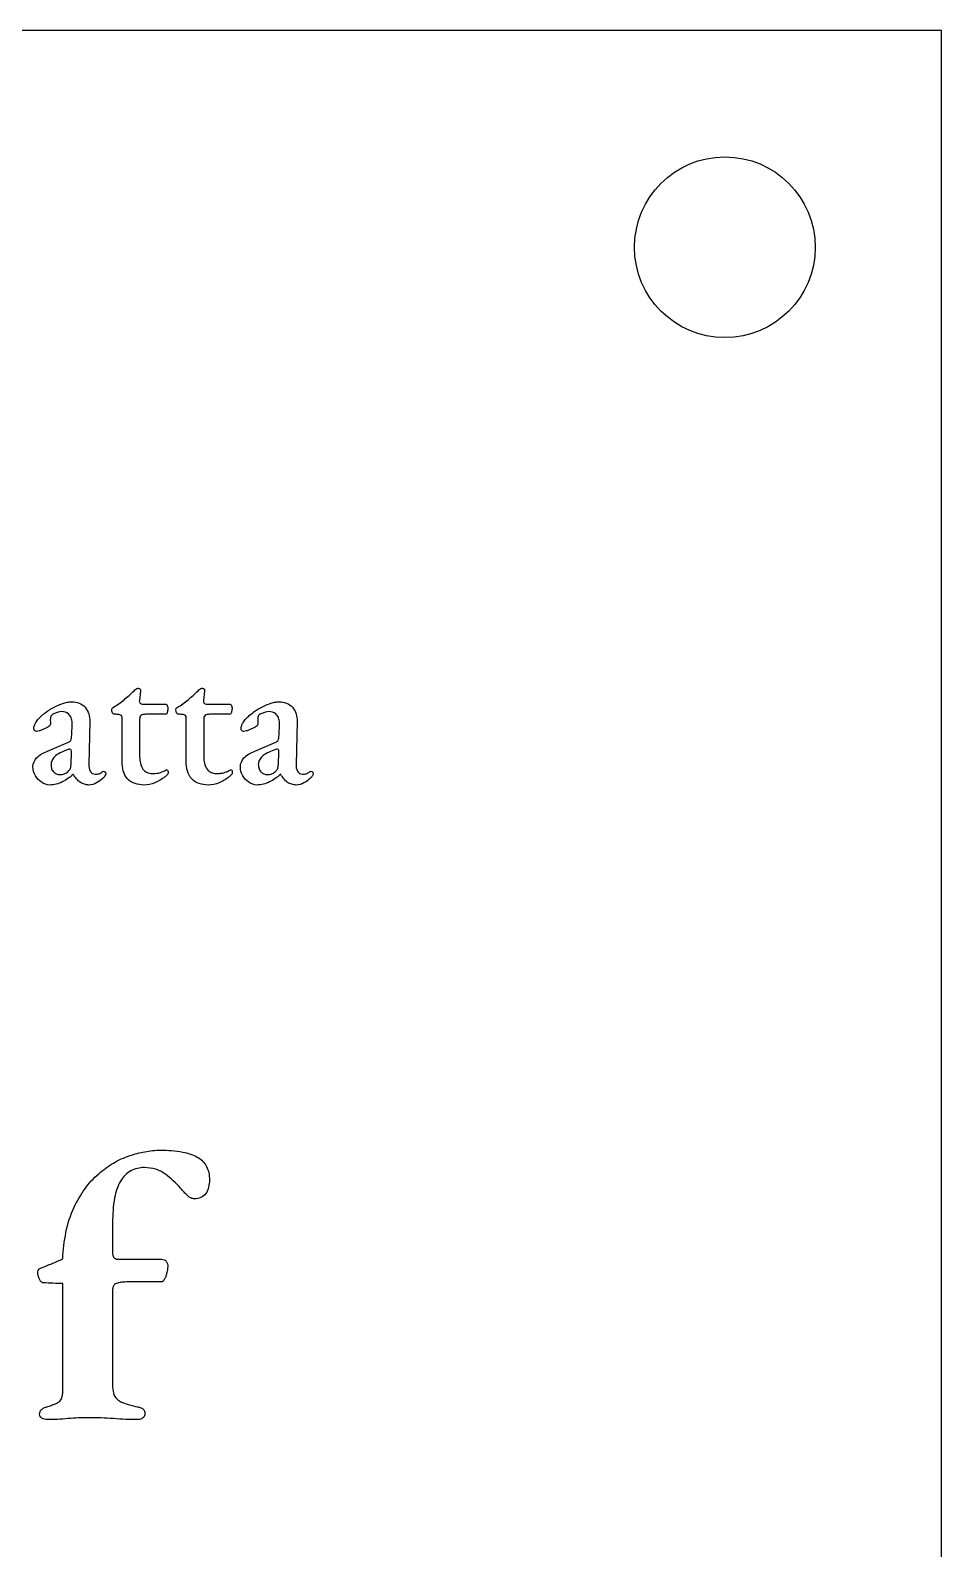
# Model space of a CAD drawing. Header units: millimetres. Extents: x 0 to 297, y 0 to 210.
# Drawn here: x 233.9 to 297, y 105 to 210 of the extents above; entities that cross this region are included whole.
import ezdxf

# ---------------------------------------------------------------- set-up
doc = ezdxf.new("R2010")
doc.units = ezdxf.units.MM
for name, color, linetype in [('FURAT', 1, 'Continuous'), ('KONTUR', 8, 'Continuous'), ('SZOVEG_0.3mm', 5, 'Continuous'), ('SZOVEG_0.5mm', 7, 'Continuous')]:
    doc.layers.add(name, color=color, linetype=linetype)

msp = doc.modelspace()

# ---------------------------------------------------------------- linework, layer by layer
at = {"layer": 'FURAT'}
msp.add_circle((282, 195), 6.25, dxfattribs=at)
at = {"layer": 'KONTUR'}
msp.add_lwpolyline([(0, 0), (297, 0), (297, 210), (0, 210)], close=True, dxfattribs=at)
at = {"layer": 'SZOVEG_0.3mm'}
for points in [[(241.8, 157.81, -0.075763), (241.2, 157.91, -0.127614), (240.68, 158.23, -0.127982), (240.38, 158.78, -0.062945), (240.29, 159.43), (240.29, 162.5, 0.358062), (240.15, 162.67, 0.048899), (239.87, 162.7), (239.76, 162.7, -0.208381), (239.68, 162.74, -0.077452), (239.63, 162.81, -0.099107), (239.58, 163.01, -0.296197), (239.67, 163.17, 0.033557), (240.43, 163.71, 0.024232), (241.12, 164.33, 0.024188), (241.24, 164.44, -0.200493), (241.38, 164.5, -0.065912), (241.45, 164.49, -0.08136), (241.52, 164.46, -0.210253), (241.56, 164.39, -0.066223), (241.57, 164.31), (241.49, 163.66, 0.074565), (241.49, 163.54, 0.203903), (241.56, 163.44, 0.100139), (241.68, 163.4, 0.038126), (241.8, 163.39), (243.34, 163.39, -0.280623), (243.39, 163.36, -0.017891), (243.42, 163.3, -0.115056), (243.46, 163.07, -0.059607), (243.42, 162.83, -0.015955), (243.39, 162.75, -0.313593), (243.33, 162.7), (242.04, 162.7, 0.011197), (241.91, 162.7, 0.026972), (241.77, 162.69, 0.02258), (241.69, 162.67, 0.086476), (241.61, 162.64, 0.208635), (241.53, 162.5, 0.040036), (241.51, 162.33), (241.51, 159.76, 0.048865), (241.56, 159.31, 0.113418), (241.74, 158.91, 0.127302), (242.02, 158.68, 0.104696), (242.37, 158.61, 0.016512), (242.67, 158.62, 0.064014), (242.96, 158.68, 0.022459), (243.14, 158.75, 0.029134), (243.31, 158.83, -0.199948), (243.4, 158.85, -0.276203), (243.47, 158.79, -0.041528), (243.48, 158.72, -0.031368), (243.49, 158.65, -0.160176), (243.47, 158.59, -0.018331), (243.43, 158.54, -0.031731), (243.34, 158.45, -0.010139), (243.25, 158.37, -0.07709), (242.57, 157.97, -0.09705)], [(246.24, 157.81, -0.075763), (245.63, 157.91, -0.127614), (245.12, 158.23, -0.127982), (244.81, 158.78, -0.062945), (244.73, 159.43), (244.73, 162.5, 0.358062), (244.59, 162.67, 0.048899), (244.31, 162.7), (244.2, 162.7, -0.208381), (244.12, 162.74, -0.077452), (244.07, 162.81, -0.099107), (244.02, 163.01, -0.296197), (244.11, 163.17, 0.033557), (244.86, 163.71, 0.024232), (245.55, 164.33, 0.024188), (245.68, 164.44, -0.200493), (245.82, 164.5, -0.065912), (245.89, 164.49, -0.08136), (245.96, 164.46, -0.210253), (246, 164.39, -0.066223), (246, 164.31), (245.92, 163.66, 0.074563), (245.93, 163.54, 0.203903), (246, 163.44, 0.100137), (246.11, 163.4, 0.038126), (246.24, 163.39), (247.78, 163.39, -0.280623), (247.83, 163.36, -0.017891), (247.86, 163.3, -0.115056), (247.9, 163.07, -0.059607), (247.86, 162.83, -0.015955), (247.83, 162.75, -0.313593), (247.76, 162.7), (246.48, 162.7, 0.011197), (246.34, 162.7, 0.026972), (246.21, 162.69, 0.02258), (246.12, 162.67, 0.086476), (246.05, 162.64, 0.208635), (245.96, 162.5, 0.040036), (245.95, 162.33), (245.95, 159.76, 0.048865), (245.99, 159.31, 0.113418), (246.18, 158.91, 0.127302), (246.46, 158.68, 0.104696), (246.81, 158.61, 0.016512), (247.11, 158.62, 0.064014), (247.39, 158.68, 0.022459), (247.58, 158.75, 0.029134), (247.75, 158.83, -0.199948), (247.84, 158.85, -0.276203), (247.9, 158.79, -0.041528), (247.92, 158.72, -0.031368), (247.92, 158.65, -0.160176), (247.9, 158.59, -0.018331), (247.86, 158.54, -0.031731), (247.78, 158.45, -0.010139), (247.69, 158.37, -0.07709), (247.01, 157.97, -0.09705)], [(235.29, 157.81, -0.158836), (234.72, 158, -0.094169), (234.31, 158.44, -0.150784), (234.13, 159.08, -0.180157), (234.38, 159.68, -0.07798), (234.73, 159.96, -0.030944), (235.14, 160.16), (236.43, 160.7, 0.011751), (236.53, 160.75, 0.029), (236.64, 160.8, 0.024267), (236.7, 160.84, 0.094938), (236.74, 160.89, 0.119539), (236.8, 161.06, 0.006451), (236.81, 161.25), (236.84, 162.05, 0.072459), (236.8, 162.37, 0.10254), (236.66, 162.65, 0.204975), (236.25, 162.88, 0.116421), (235.74, 162.81, 0.032391), (235.5, 162.7, 0.220376), (235.35, 162.5, 0.072402), (235.33, 162.26, -0.019505), (235.34, 162.01, -0.24575), (235.28, 161.9, -0.011244), (235.16, 161.82, -0.026459), (234.96, 161.71, -0.018904), (234.75, 161.62, -0.026399), (234.56, 161.55, -0.068842), (234.36, 161.52, -0.198912), (234.24, 161.57, -0.198912), (234.19, 161.7, -0.084208), (234.23, 161.93, -0.051139), (234.33, 162.14, -0.052424), (234.52, 162.39, -0.028069), (234.74, 162.61, -0.046139), (235.42, 163.1, -0.054583), (236.18, 163.44, -0.026953), (236.5, 163.53, -0.052173), (236.82, 163.56, -0.095048), (237.32, 163.47, -0.111127), (237.73, 163.19, -0.114368), (237.99, 162.73, -0.084695), (238.06, 162.21), (237.99, 159.22, 0.132906), (238.09, 158.77, 0.27883), (238.44, 158.56, 0.068681), (238.7, 158.59, 0.118329), (238.92, 158.72, -0.28842), (239.08, 158.75, -0.318398), (239.17, 158.62, -0.15151), (239.11, 158.44, -0.055294), (238.98, 158.29, -0.069391), (238.53, 157.95, -0.127758), (238, 157.81, -0.071691), (237.69, 157.86, -0.07702), (237.41, 157.99, -0.07337), (237.14, 158.23, -0.044278), (236.94, 158.53), (236.9, 158.53, -0.056559), (236.15, 158.02, -0.119975)], [(249.63, 157.81, -0.158835), (249.07, 158, -0.09417), (248.65, 158.44, -0.150784), (248.48, 159.08, -0.180157), (248.72, 159.68, -0.077979), (249.08, 159.96, -0.030944), (249.49, 160.16), (250.77, 160.7, 0.011751), (250.88, 160.75, 0.029), (250.98, 160.8, 0.024267), (251.04, 160.84, 0.094936), (251.09, 160.89, 0.119538), (251.14, 161.06, 0.00645), (251.16, 161.25), (251.18, 162.05, 0.072459), (251.15, 162.37, 0.10254), (251.01, 162.65, 0.204975), (250.59, 162.88, 0.116421), (250.09, 162.81, 0.032391), (249.84, 162.7, 0.220376), (249.69, 162.5, 0.072402), (249.68, 162.26, -0.019505), (249.69, 162.01, -0.24575), (249.63, 161.9, -0.011244), (249.51, 161.82, -0.026458), (249.31, 161.71, -0.018904), (249.1, 161.62, -0.026399), (248.9, 161.55, -0.068842), (248.7, 161.52, -0.198911), (248.58, 161.57, -0.198914), (248.53, 161.7, -0.084209), (248.57, 161.93, -0.051139), (248.67, 162.14, -0.052424), (248.86, 162.39, -0.028069), (249.09, 162.61, -0.046139), (249.77, 163.1, -0.054583), (250.53, 163.44, -0.026953), (250.84, 163.53, -0.052173), (251.17, 163.56, -0.095048), (251.66, 163.47, -0.111127), (252.08, 163.19, -0.114368), (252.34, 162.73, -0.084695), (252.4, 162.21), (252.33, 159.22, 0.132906), (252.43, 158.77, 0.27883), (252.78, 158.56, 0.068681), (253.04, 158.59, 0.11833), (253.26, 158.72, -0.288416), (253.42, 158.75, -0.318399), (253.51, 158.62, -0.15151), (253.46, 158.44, -0.055294), (253.33, 158.29, -0.069391), (252.88, 157.95, -0.127758), (252.35, 157.81, -0.071691), (252.04, 157.86, -0.07702), (251.75, 157.99, -0.07337), (251.49, 158.23, -0.044278), (251.29, 158.53), (251.25, 158.53, -0.05656), (250.49, 158.02, -0.119975)], [(235.98, 158.53, 0.098318), (236.33, 158.6, 0.111958), (236.62, 158.81, 0.153169), (236.74, 159.03, 0.028766), (236.77, 159.28), (236.8, 160.04, 0.086939), (236.78, 160.21, 0.343525), (236.68, 160.29, 0.092245), (236.56, 160.27, 0.009239), (236.45, 160.23, 0.021637), (236.01, 160.03, 0.088066), (235.62, 159.76, 0.081047), (235.45, 159.51, 0.112525), (235.38, 159.22, 0.070379), (235.42, 158.93, 0.145587), (235.57, 158.7, 0.072968), (235.76, 158.58, 0.105413)], [(250.32, 158.53, 0.098318), (250.68, 158.6, 0.111957), (250.97, 158.81, 0.153167), (251.08, 159.03, 0.028767), (251.12, 159.28), (251.14, 160.04, 0.086938), (251.13, 160.21, 0.343527), (251.02, 160.29, 0.092245), (250.91, 160.27, 0.009239), (250.8, 160.23, 0.021637), (250.35, 160.03, 0.088066), (249.96, 159.76, 0.081047), (249.79, 159.51, 0.112526), (249.72, 159.22, 0.07038), (249.77, 158.93, 0.145587), (249.92, 158.7, 0.072968), (250.11, 158.58, 0.105413)]]:
    msp.add_lwpolyline(points, format="xyb", close=True, dxfattribs=at)
at = {"layer": 'SZOVEG_0.5mm'}
msp.add_lwpolyline([(235.11, 113.92, -0.122489), (234.76, 114.01, -0.277638), (234.59, 114.29, -0.086554), (234.62, 114.47, -0.123784), (234.72, 114.62, -0.069043), (234.89, 114.73, -0.033846), (235.09, 114.81, 0.010156), (235.39, 114.91, 0.024498), (235.69, 115.02, 0.019876), (235.86, 115.11, 0.081046), (236.01, 115.22, 0.136179), (236.16, 115.51, 0.052434), (236.19, 115.84), (236.19, 123.33, -0.011419), (235.51, 123.35, -0.004187), (234.83, 123.38, -0.212198), (234.66, 123.49, -0.051367), (234.56, 123.69, -0.024318), (234.49, 123.91, -0.066781), (234.46, 124.15, -0.208079), (234.53, 124.31, -0.10752), (234.69, 124.41, 0.01002), (235.45, 124.72, 0.00129), (236.19, 125.04, -0.035003), (236.41, 126.87, -0.063157), (236.98, 128.62, -0.043016), (237.71, 129.86, -0.062235), (238.68, 130.93, -0.042618), (239.69, 131.66, -0.053306), (240.82, 132.18, -0.033455), (241.87, 132.45, -0.047902), (242.95, 132.56, -0.016622), (243.72, 132.53, -0.031028), (244.49, 132.43, -0.030651), (245.03, 132.29, -0.061077), (245.54, 132.06, -0.061828), (245.88, 131.78, -0.072517), (246.14, 131.42, -0.070876), (246.29, 130.98, -0.048559), (246.34, 130.51, -0.054714), (246.28, 130, -0.105113), (246.08, 129.55, -0.132059), (245.74, 129.28, -0.102368), (245.31, 129.19, -0.117928), (245.06, 129.25, -0.064364), (244.84, 129.4, -0.023516), (244.58, 129.66, -0.013843), (244.34, 129.93, 0.026799), (243.84, 130.43, 0.020829), (243.29, 130.89, 0.089898), (242.61, 131.24, 0.073078), (241.84, 131.35, 0.054331), (241.35, 131.3, 0.071941), (240.89, 131.12, 0.072074), (240.5, 130.83, 0.055388), (240.2, 130.44, 0.060475), (239.94, 129.87, 0.03089), (239.78, 129.26, 0.031196), (239.67, 128.4, 0.016858), (239.64, 127.54), (239.64, 125.38, 0.08762), (239.67, 125.22, 0.17186), (239.77, 125.09, 0.069608), (239.91, 125.03, 0.065704), (240.06, 125.01), (243.03, 125.01, -0.086922), (243.2, 124.98, -0.13818), (243.34, 124.88, -0.193366), (243.45, 124.51, -0.027033), (243.39, 124.09, -0.030801), (243.33, 123.86, -0.049688), (243.24, 123.65, -0.014148), (243.18, 123.56, -0.042579), (243.12, 123.49, -0.037387), (243.08, 123.45, -0.160333), (243.03, 123.44), (240.61, 123.44, 0.012989), (240.37, 123.43, 0.028994), (240.13, 123.4, 0.026394), (239.97, 123.37, 0.078802), (239.83, 123.31, 0.159894), (239.68, 123.11, 0.087367), (239.64, 122.86), (239.64, 116.29, 0.054805), (239.69, 115.76, 0.159575), (239.95, 115.33, 0.071431), (240.19, 115.17, 0.020262), (240.46, 115.06, 0.023741), (240.9, 114.92, 0.010381), (241.34, 114.81, -0.043484), (241.55, 114.76, -0.102885), (241.74, 114.66, -0.116852), (241.84, 114.51, -0.093442), (241.87, 114.34, -0.212387), (241.74, 114.04, -0.185507), (241.42, 113.92, -0.019077), (239.7, 113.99, 0.019077), (237.98, 114.05, 0.022924), (236.55, 113.99, -0.022924)], format="xyb", close=True, dxfattribs=at)

doc.saveas('drawing.dxf')
